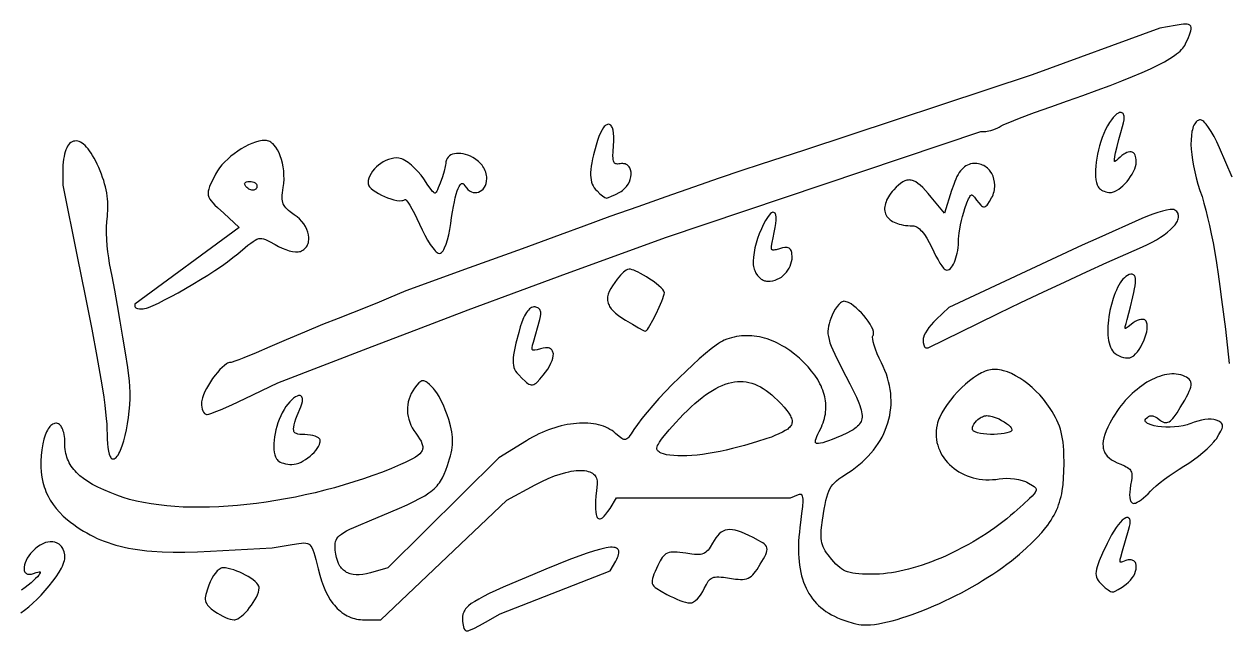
# Model space of a CAD drawing. Extents: x -592 to 638, y 287 to 852.
# Drawn here: x 135.6 to 250.2, y 405.8 to 463.7 of the extents above; entities that cross this region are included whole.
import ezdxf

# ---------------------------------------------------------------- set-up
doc = ezdxf.new("R2010")
doc.units = 0
doc.layers.add('COUCHE_1', color=18, linetype='CONTINUOUS')

msp = doc.modelspace()

# ---------------------------------------------------------------- linework, layer by layer
at = {"layer": 'COUCHE_1'}
for points in [[(152.78, 426.56), (152.89, 426.49), (152.96, 426.47), (153.03, 426.46), (153.2, 426.49), (153.47, 426.59), (153.84, 426.73), (154.29, 426.91), (155.39, 427.39), (156.64, 427.98), (159.78, 429.48), (168.78, 432.96), (173.03, 434.58), (177.94, 436.44), (182.91, 438.29), (187.32, 439.91), (196.85, 443.37), (226.85, 453.48), (227.33, 453.48), (227.46, 453.49), (227.62, 453.52), (227.79, 453.57), (227.98, 453.63), (228.39, 453.8), (228.59, 453.89), (228.79, 454), (229.05, 454.13), (229.44, 454.3), (230.55, 454.74), (231.96, 455.27), (233.51, 455.83), (235.12, 456.39), (236.59, 456.91), (237.95, 457.41), (239.18, 457.87), (240.31, 458.31), (241.32, 458.72), (242.23, 459.1), (243.04, 459.46), (243.75, 459.81), (244.36, 460.13), (244.89, 460.44), (245.34, 460.73), (245.53, 460.87), (245.71, 461.01), (245.86, 461.15), (246, 461.29), (246.12, 461.42), (246.22, 461.55), (246.31, 461.69), (246.38, 461.82), (246.65, 462.43), (246.75, 462.68), (246.83, 462.9), (246.88, 463.09), (246.91, 463.25), (246.91, 463.4), (246.87, 463.52), (246.83, 463.58), (246.78, 463.63), (246.67, 463.69), (246.53, 463.72), (246.36, 463.72), (246.17, 463.71), (245.95, 463.69), (245.4, 463.6), (243.94, 463.33), (231.75, 458.87), (210.03, 451.7), (205.79, 450.33), (204.03, 449.74), (201.87, 449.01), (199.43, 448.16), (196.8, 447.24), (194.11, 446.29), (191.46, 445.34), (188.96, 444.43), (186.72, 443.61), (183.07, 442.27), (178.02, 440.45), (171.97, 438.27), (170.33, 437.55), (169.45, 437.18), (168.25, 436.69), (166.89, 436.15), (165.53, 435.63), (164.03, 435.04), (162.3, 434.33), (160.56, 433.59), (159.02, 432.92), (157.69, 432.34), (156.54, 431.86), (156.06, 431.68), (155.68, 431.54), (155.4, 431.46), (155.31, 431.43), (155.25, 431.43), (155.17, 431.42), (155.07, 431.39), (154.97, 431.35), (154.87, 431.29), (154.67, 431.15), (154.45, 430.96), (154.23, 430.74), (154, 430.48), (153.78, 430.2), (153.55, 429.9), (153.34, 429.59), (153.14, 429.27), (152.96, 428.95), (152.81, 428.64), (152.67, 428.34), (152.57, 428.05), (152.51, 427.79), (152.49, 427.66), (152.49, 427.55), (152.5, 427.34), (152.52, 427.15), (152.56, 426.97), (152.62, 426.81), (152.69, 426.67)], [(189.62, 449.07), (189.65, 448.85), (189.7, 448.64), (189.77, 448.45), (189.86, 448.27), (189.96, 448.1), (190.09, 447.94), (190.23, 447.79), (190.5, 447.53), (190.75, 447.33), (190.96, 447.18), (191.05, 447.14), (191.13, 447.12), (191.22, 447.13), (191.32, 447.17), (191.61, 447.29), (191.98, 447.47), (192.4, 447.68), (192.52, 447.75), (192.64, 447.83), (192.75, 447.92), (192.86, 448.02), (193.04, 448.22), (193.19, 448.44), (193.31, 448.67), (193.4, 448.9), (193.45, 449.14), (193.48, 449.37), (193.47, 449.59), (193.43, 449.8), (193.4, 449.9), (193.35, 449.99), (193.3, 450.08), (193.24, 450.15), (193.17, 450.22), (193.09, 450.28), (193, 450.33), (192.9, 450.37), (192.79, 450.39), (192.68, 450.4), (192.56, 450.4), (192.44, 450.39), (192.3, 450.37), (192.19, 450.36), (192.09, 450.37), (192.02, 450.38), (191.95, 450.41), (191.9, 450.45), (191.86, 450.5), (191.82, 450.58), (191.79, 450.67), (191.77, 450.8), (191.75, 450.95), (191.74, 451.12), (191.75, 451.56), (191.79, 452.11), (191.82, 452.57), (191.83, 452.97), (191.8, 453.31), (191.76, 453.59), (191.69, 453.82), (191.65, 453.91), (191.6, 453.99), (191.54, 454.06), (191.47, 454.11), (191.4, 454.14), (191.31, 454.16), (191.23, 454.14), (191.15, 454.11), (191.07, 454.07), (191, 454.01), (190.92, 453.93), (190.85, 453.84), (190.7, 453.62), (190.56, 453.34), (190.41, 453), (190.27, 452.6), (190.13, 452.15), (189.89, 451.25), (189.8, 450.86), (189.73, 450.49), (189.67, 450.16), (189.63, 449.85), (189.61, 449.57), (189.6, 449.31)], [(241.53, 449.89), (241.61, 450.12), (241.66, 450.35), (241.68, 450.57), (241.67, 450.77), (241.65, 450.94), (241.62, 451.09), (241.56, 451.22), (241.5, 451.34), (241.41, 451.43), (241.3, 451.49), (241.18, 451.52), (241.06, 451.52), (240.92, 451.5), (240.78, 451.45), (240.63, 451.38), (240.48, 451.29), (240.31, 451.17), (240.14, 451.03), (239.96, 450.87), (239.78, 450.7), (239.64, 450.6), (239.6, 450.59), (239.6, 450.59), (239.6, 450.59), (239.59, 450.63), (239.6, 450.81), (239.64, 451.08), (239.71, 451.44), (239.86, 452.04), (240.03, 452.72), (240.21, 453.38), (240.37, 453.95), (240.47, 454.29), (240.52, 454.59), (240.53, 454.83), (240.52, 454.93), (240.5, 455.02), (240.47, 455.1), (240.43, 455.17), (240.38, 455.23), (240.31, 455.26), (240.23, 455.28), (240.15, 455.28), (240.07, 455.27), (239.99, 455.23), (239.83, 455.14), (239.66, 455), (239.48, 454.81), (239.3, 454.59), (239.12, 454.32), (238.93, 454.01), (238.75, 453.67), (238.58, 453.29), (238.43, 452.9), (238.29, 452.51), (238.17, 452.11), (238.07, 451.71), (237.98, 451.31), (237.91, 450.92), (237.85, 450.53), (237.81, 450.16), (237.79, 449.81), (237.78, 449.47), (237.79, 449.16), (237.82, 448.87), (237.87, 448.61), (237.94, 448.38), (238.03, 448.19), (238.09, 448.1), (238.16, 448.03), (238.25, 447.95), (238.36, 447.88), (238.49, 447.81), (238.62, 447.76), (238.77, 447.71), (238.91, 447.68), (239.06, 447.66), (239.2, 447.65), (239.3, 447.66), (239.4, 447.67), (239.6, 447.73), (239.8, 447.83), (240, 447.96), (240.21, 448.11), (240.41, 448.29), (240.61, 448.49), (240.8, 448.7), (240.98, 448.93), (241.14, 449.16), (241.29, 449.4), (241.42, 449.64)], [(140.63, 441.55), (141.39, 437.77), (142.01, 434.61), (142.5, 431.99), (142.88, 429.84), (143.03, 428.92), (143.15, 428.1), (143.25, 427.35), (143.33, 426.69), (143.39, 426.08), (143.44, 425.53), (143.46, 425.03), (143.47, 424.57), (143.48, 424.12), (143.51, 423.69), (143.56, 423.3), (143.62, 422.96), (143.69, 422.68), (143.77, 422.46), (143.82, 422.37), (143.88, 422.3), (143.95, 422.24), (144.04, 422.22), (144.15, 422.24), (144.26, 422.29), (144.35, 422.37), (144.44, 422.47), (144.53, 422.59), (144.61, 422.73), (144.69, 422.89), (144.77, 423.06), (144.92, 423.47), (145.07, 423.93), (145.2, 424.44), (145.32, 424.99), (145.43, 425.57), (145.52, 426.17), (145.59, 426.78), (145.65, 427.39), (145.68, 427.99), (145.68, 428.57), (145.66, 429.12), (145.62, 429.63), (145.44, 430.93), (145.23, 432.35), (144.99, 433.84), (144.74, 435.36), (144.48, 436.87), (144.22, 438.32), (143.97, 439.67), (143.72, 440.88), (143.63, 441.4), (143.55, 441.97), (143.49, 442.56), (143.45, 443.17), (143.43, 443.78), (143.43, 444.35), (143.45, 444.88), (143.5, 445.36), (143.53, 445.63), (143.55, 445.91), (143.56, 446.19), (143.56, 446.47), (143.55, 446.75), (143.52, 447.03), (143.49, 447.31), (143.44, 447.6), (143.39, 447.89), (143.32, 448.18), (143.24, 448.48), (143.15, 448.78), (143.05, 449.09), (142.94, 449.4), (142.68, 450.04), (142.54, 450.36), (142.39, 450.65), (142.25, 450.92), (142.1, 451.18), (141.96, 451.41), (141.81, 451.62), (141.67, 451.81), (141.52, 451.98), (141.38, 452.12), (141.24, 452.25), (141.09, 452.36), (140.95, 452.44), (140.81, 452.51), (140.67, 452.55), (140.53, 452.57), (140.39, 452.56), (140.26, 452.53), (140.13, 452.48), (140.01, 452.41), (139.9, 452.31), (139.8, 452.19), (139.71, 452.06), (139.62, 451.9), (139.55, 451.72), (139.48, 451.53), (139.42, 451.31), (139.37, 451.08), (139.32, 450.82), (139.29, 450.55), (139.26, 450.25), (139.25, 449.94), (139.24, 449.6), (139.24, 448.35)], [(157.3, 452.33), (156.96, 452.18), (156.62, 452.01), (156.28, 451.81), (155.94, 451.59), (155.61, 451.35), (155.29, 451.1), (154.99, 450.84), (154.7, 450.56), (154.44, 450.28), (154.21, 449.99), (154, 449.7), (153.83, 449.4), (153.49, 448.73), (153.35, 448.45), (153.25, 448.21), (153.17, 447.98), (153.12, 447.77), (153.11, 447.58), (153.13, 447.39), (153.18, 447.2), (153.28, 447.02), (153.41, 446.84), (153.57, 446.65), (153.77, 446.44), (154.01, 446.21), (154.61, 445.66), (156.09, 444.31), (146.13, 436.99), (146.13, 436.77), (146.15, 436.7), (146.22, 436.64), (146.29, 436.6), (146.37, 436.58), (146.56, 436.54), (146.79, 436.53), (146.91, 436.54), (147.06, 436.57), (147.23, 436.62), (147.42, 436.68), (147.86, 436.86), (148.38, 437.1), (148.97, 437.39), (149.6, 437.72), (150.27, 438.08), (150.97, 438.48), (151.67, 438.89), (152.38, 439.33), (153.08, 439.76), (153.75, 440.2), (154.39, 440.63), (154.97, 441.04), (155.49, 441.44), (155.94, 441.8), (156.64, 442.39), (156.92, 442.63), (157.18, 442.82), (157.4, 442.98), (157.6, 443.1), (157.78, 443.19), (157.94, 443.24), (158.09, 443.26), (158.24, 443.26), (158.4, 443.23), (158.58, 443.17), (158.77, 443.08), (158.98, 442.97), (159.5, 442.67), (159.84, 442.49), (160.18, 442.33), (160.52, 442.2), (160.86, 442.09), (161.17, 442.02), (161.45, 441.98), (161.59, 441.98), (161.71, 441.98), (161.82, 442), (161.92, 442.03), (162.04, 442.08), (162.15, 442.14), (162.25, 442.21), (162.34, 442.29), (162.42, 442.37), (162.49, 442.46), (162.56, 442.56), (162.61, 442.66), (162.65, 442.77), (162.69, 442.88), (162.71, 443), (162.73, 443.12), (162.73, 443.36), (162.7, 443.61), (162.64, 443.87), (162.54, 444.13), (162.41, 444.39), (162.25, 444.64), (162.07, 444.88), (161.85, 445.12), (161.6, 445.33), (161.33, 445.53), (160.94, 445.8), (160.78, 445.93), (160.65, 446.05), (160.53, 446.17), (160.43, 446.3), (160.36, 446.42), (160.29, 446.55), (160.25, 446.69), (160.21, 446.84), (160.19, 447.01), (160.19, 447.19), (160.19, 447.39), (160.21, 447.62), (160.28, 448.13), (160.33, 448.52), (160.36, 448.92), (160.35, 449.31), (160.33, 449.7), (160.28, 450.08), (160.2, 450.45), (160.11, 450.8), (160, 451.13), (159.88, 451.44), (159.73, 451.72), (159.57, 451.97), (159.4, 452.19), (159.31, 452.28), (159.21, 452.37), (159.11, 452.44), (159.01, 452.5), (158.9, 452.55), (158.79, 452.59), (158.68, 452.61), (158.57, 452.62), (158.42, 452.61), (158.27, 452.6), (157.96, 452.54), (157.64, 452.45)], [(169.94, 447.25), (170.24, 447.13), (170.54, 447.03), (170.83, 446.95), (171.11, 446.89), (171.36, 446.86), (171.59, 446.87), (171.69, 446.88), (171.78, 446.91), (171.87, 446.95), (171.92, 446.99), (171.95, 446.97), (172.01, 446.92), (172.17, 446.73), (172.35, 446.45), (172.57, 446.08), (172.8, 445.65), (173.04, 445.17), (173.28, 444.63), (173.54, 444.08), (173.8, 443.56), (174.06, 443.1), (174.31, 442.69), (174.56, 442.35), (174.67, 442.21), (174.78, 442.09), (174.88, 441.99), (174.98, 441.91), (175.08, 441.86), (175.18, 441.83), (175.28, 441.85), (175.38, 441.91), (175.46, 441.99), (175.53, 442.09), (175.61, 442.21), (175.68, 442.36), (175.82, 442.7), (175.95, 443.12), (176.07, 443.59), (176.18, 444.12), (176.27, 444.69), (176.35, 445.27), (176.44, 445.81), (176.52, 446.3), (176.61, 446.74), (176.7, 447.14), (176.8, 447.49), (176.89, 447.79), (176.98, 448.04), (177.08, 448.23), (177.17, 448.38), (177.26, 448.48), (177.29, 448.5), (177.33, 448.52), (177.35, 448.52), (177.38, 448.52), (177.41, 448.51), (177.45, 448.5), (177.48, 448.47), (177.53, 448.42), (177.62, 448.29), (177.76, 448.1), (177.91, 447.94), (178.07, 447.82), (178.24, 447.72), (178.42, 447.66), (178.59, 447.64), (178.77, 447.65), (178.93, 447.69), (179.09, 447.76), (179.24, 447.86), (179.37, 447.98), (179.48, 448.14), (179.58, 448.32), (179.64, 448.52), (179.69, 448.74), (179.7, 448.98), (179.7, 449.13), (179.68, 449.28), (179.65, 449.43), (179.61, 449.58), (179.56, 449.72), (179.5, 449.86), (179.42, 449.99), (179.34, 450.13), (179.25, 450.25), (179.15, 450.38), (179.04, 450.49), (178.93, 450.61), (178.8, 450.71), (178.67, 450.81), (178.52, 450.9), (178.38, 450.99), (178.14, 451.11), (177.9, 451.2), (177.67, 451.28), (177.44, 451.33), (177.22, 451.37), (177.01, 451.38), (176.81, 451.37), (176.62, 451.35), (176.45, 451.3), (176.29, 451.23), (176.15, 451.14), (176.03, 451.03), (175.93, 450.9), (175.85, 450.75), (175.81, 450.58), (175.79, 450.41), (175.78, 450.29), (175.75, 450.13), (175.64, 449.68), (175.47, 449.14), (175.26, 448.55), (175.08, 448.09), (175, 447.91), (174.94, 447.77), (174.87, 447.67), (174.82, 447.62), (174.78, 447.59), (174.77, 447.59), (174.76, 447.59), (174.7, 447.62), (174.62, 447.68), (174.51, 447.78), (174.4, 447.93), (174.09, 448.35), (173.7, 448.94), (173.43, 449.3), (173.14, 449.65), (172.82, 449.97), (172.51, 450.26), (172.19, 450.51), (172.03, 450.62), (171.88, 450.71), (171.73, 450.79), (171.59, 450.85), (171.45, 450.89), (171.32, 450.92), (171.08, 450.94), (170.83, 450.92), (170.58, 450.87), (170.32, 450.8), (170.08, 450.69), (169.83, 450.57), (169.6, 450.42), (169.38, 450.26), (169.17, 450.08), (168.98, 449.89), (168.81, 449.68), (168.67, 449.47), (168.55, 449.25), (168.45, 449.02), (168.4, 448.79), (168.38, 448.67), (168.38, 448.55), (168.39, 448.47), (168.42, 448.37), (168.46, 448.29), (168.52, 448.2), (168.68, 448.03), (168.87, 447.86), (169.11, 447.7), (169.37, 447.54), (169.65, 447.39)], [(217.89, 445.37), (217.97, 445.26), (218.07, 445.15), (218.18, 445.05), (218.3, 444.96), (218.43, 444.88), (218.57, 444.8), (218.73, 444.74), (218.89, 444.68), (219.07, 444.62), (219.26, 444.58), (219.46, 444.54), (219.66, 444.51), (219.88, 444.49), (220.11, 444.48), (220.35, 444.47), (220.45, 444.46), (220.55, 444.44), (220.65, 444.4), (220.76, 444.34), (220.87, 444.26), (220.99, 444.17), (221.1, 444.06), (221.22, 443.94), (221.34, 443.8), (221.46, 443.64), (221.7, 443.28), (221.93, 442.87), (222.16, 442.41), (222.36, 441.98), (222.56, 441.58), (222.76, 441.22), (222.95, 440.9), (223.13, 440.64), (223.29, 440.43), (223.36, 440.36), (223.44, 440.3), (223.51, 440.25), (223.59, 440.23), (223.72, 440.25), (223.84, 440.31), (223.95, 440.4), (224.06, 440.51), (224.15, 440.65), (224.24, 440.81), (224.33, 440.99), (224.4, 441.19), (224.47, 441.4), (224.54, 441.63), (224.59, 441.87), (224.64, 442.12), (224.68, 442.39), (224.71, 442.66), (224.72, 442.93), (224.73, 443.21), (224.74, 443.48), (224.78, 443.8), (224.83, 444.16), (224.91, 444.55), (225, 444.96), (225.1, 445.36), (225.21, 445.76), (225.33, 446.13), (225.52, 446.65), (225.68, 447.04), (225.75, 447.18), (225.81, 447.28), (225.87, 447.36), (225.91, 447.4), (225.95, 447.41), (225.98, 447.41), (226.02, 447.4), (226.08, 447.36), (226.15, 447.29), (226.24, 447.2), (226.44, 446.93), (226.66, 446.65), (226.84, 446.44), (226.92, 446.37), (227.01, 446.31), (227.1, 446.28), (227.2, 446.27), (227.29, 446.3), (227.37, 446.36), (227.45, 446.44), (227.52, 446.53), (227.68, 446.79), (227.87, 447.13), (227.95, 447.28), (228.01, 447.43), (228.06, 447.58), (228.11, 447.74), (228.14, 447.89), (228.16, 448.04), (228.18, 448.19), (228.18, 448.35), (228.16, 448.64), (228.1, 448.92), (228.02, 449.19), (227.9, 449.45), (227.75, 449.68), (227.66, 449.78), (227.57, 449.88), (227.47, 449.98), (227.37, 450.06), (227.26, 450.14), (227.14, 450.21), (227.02, 450.27), (226.89, 450.32), (226.76, 450.36), (226.62, 450.39), (226.48, 450.41), (226.34, 450.42), (226.19, 450.41), (226.04, 450.4), (225.87, 450.37), (225.72, 450.32), (225.56, 450.26), (225.42, 450.18), (225.28, 450.09), (225.15, 449.98), (225.03, 449.85), (224.91, 449.7), (224.79, 449.54), (224.68, 449.36), (224.57, 449.16), (224.47, 448.93), (224.37, 448.69), (224.26, 448.42), (224.06, 447.83), (223.38, 445.67), (222.11, 447.2), (221.83, 447.55), (221.56, 447.85), (221.31, 448.11), (221.07, 448.33), (220.85, 448.51), (220.63, 448.65), (220.42, 448.75), (220.32, 448.79), (220.21, 448.82), (220.11, 448.83), (220.01, 448.84), (219.9, 448.83), (219.8, 448.82), (219.7, 448.79), (219.6, 448.76), (219.4, 448.66), (219.19, 448.52), (218.99, 448.35), (218.77, 448.15), (218.55, 447.91), (218.4, 447.74), (218.26, 447.57), (218.14, 447.4), (218.04, 447.24), (217.94, 447.07), (217.86, 446.91), (217.8, 446.75), (217.74, 446.6), (217.71, 446.45), (217.68, 446.3), (217.67, 446.15), (217.67, 446.01), (217.69, 445.87), (217.72, 445.74), (217.76, 445.61), (217.82, 445.48)], [(156.64, 448.58), (156.7, 448.63), (156.79, 448.67), (156.91, 448.7), (157.06, 448.71), (157.21, 448.7), (157.35, 448.67), (157.48, 448.63), (157.59, 448.57), (157.67, 448.5), (157.73, 448.43), (157.77, 448.36), (157.78, 448.28), (157.77, 448.18), (157.75, 448.09), (157.71, 448.02), (157.67, 447.97), (157.61, 447.92), (157.54, 447.89), (157.47, 447.87), (157.38, 447.87), (157.29, 447.87), (157.19, 447.89), (157.09, 447.93), (157, 447.98), (156.9, 448.05), (156.81, 448.13), (156.72, 448.22), (156.65, 448.33), (156.61, 448.41), (156.6, 448.48), (156.61, 448.53)], [(205.27, 440.19), (205.38, 439.95), (205.53, 439.73), (205.69, 439.55), (205.78, 439.46), (205.88, 439.39), (205.98, 439.33), (206.08, 439.27), (206.19, 439.23), (206.3, 439.2), (206.41, 439.18), (206.52, 439.17), (206.76, 439.19), (206.99, 439.22), (207.21, 439.28), (207.42, 439.36), (207.63, 439.46), (207.82, 439.58), (208, 439.71), (208.16, 439.87), (208.31, 440.03), (208.44, 440.22), (208.56, 440.41), (208.66, 440.62), (208.73, 440.83), (208.79, 441.06), (208.83, 441.29), (208.84, 441.53), (208.82, 441.8), (208.81, 441.92), (208.78, 442.02), (208.74, 442.12), (208.69, 442.2), (208.63, 442.27), (208.56, 442.32), (208.47, 442.36), (208.38, 442.39), (208.28, 442.4), (208.16, 442.4), (207.92, 442.36), (207.63, 442.28), (207.31, 442.19), (207.19, 442.16), (207.09, 442.15), (207.01, 442.15), (206.96, 442.16), (206.92, 442.17), (206.9, 442.2), (206.88, 442.24), (206.87, 442.32), (206.87, 442.41), (206.88, 442.54), (206.93, 442.87), (207.03, 443.32), (207.14, 443.84), (207.23, 444.3), (207.28, 444.69), (207.31, 445.02), (207.31, 445.29), (207.28, 445.5), (207.26, 445.58), (207.22, 445.66), (207.16, 445.72), (207.09, 445.75), (207.01, 445.76), (206.93, 445.74), (206.86, 445.7), (206.78, 445.64), (206.64, 445.48), (206.48, 445.26), (206.31, 444.97), (206.12, 444.61), (205.92, 444.19), (205.7, 443.69), (205.54, 443.26), (205.41, 442.82), (205.29, 442.37), (205.21, 441.92), (205.15, 441.49), (205.13, 441.1), (205.13, 440.92), (205.13, 440.75), (205.15, 440.59), (205.18, 440.45), (205.22, 440.32)], [(222.59, 435.53), (222.34, 435.28), (222.11, 435.02), (221.9, 434.76), (221.72, 434.5), (221.57, 434.25), (221.45, 434.02), (221.38, 433.81), (221.36, 433.71), (221.35, 433.62), (221.36, 433.34), (221.4, 433.1), (221.43, 433), (221.47, 432.92), (221.53, 432.85), (221.61, 432.82), (221.82, 432.82), (226.57, 435.15), (228.57, 436.13), (230.66, 437.14), (232.77, 438.14), (234.88, 439.13), (236.93, 440.07), (238.87, 440.96), (240.67, 441.76), (242.27, 442.46), (242.75, 442.68), (243.19, 442.9), (243.61, 443.14), (244, 443.37), (244.35, 443.62), (244.67, 443.86), (244.94, 444.1), (245.18, 444.34), (245.38, 444.57), (245.54, 444.8), (245.6, 444.92), (245.65, 445.03), (245.68, 445.14), (245.71, 445.25), (245.72, 445.35), (245.71, 445.46), (245.69, 445.56), (245.66, 445.65), (245.6, 445.74), (245.54, 445.83), (245.46, 445.9), (245.35, 445.97), (245.27, 446.01), (245.16, 446.02), (245.04, 446.03), (244.9, 446.02), (244.57, 445.97), (244.17, 445.87), (243.73, 445.74), (243.25, 445.58), (242.74, 445.38), (242.22, 445.16), (238.1, 443.31), (236.51, 442.61), (223.8, 436.67)], [(193.6, 435.07), (194.18, 434.73), (194.59, 434.5), (194.72, 434.44), (194.82, 434.4), (194.89, 434.43), (194.94, 434.47), (195.04, 434.58), (195.14, 434.74), (195.27, 434.95), (195.55, 435.47), (195.86, 436.08), (196.15, 436.71), (196.41, 437.29), (196.51, 437.54), (196.58, 437.76), (196.63, 437.94), (196.65, 438.08), (196.64, 438.15), (196.61, 438.23), (196.5, 438.39), (196.34, 438.56), (196.13, 438.75), (195.87, 438.96), (195.59, 439.17), (195.27, 439.38), (194.93, 439.59), (194.37, 439.92), (194.14, 440.04), (193.94, 440.15), (193.75, 440.23), (193.59, 440.28), (193.43, 440.32), (193.28, 440.32), (193.14, 440.29), (193, 440.24), (192.87, 440.15), (192.75, 440.05), (192.62, 439.91), (192.47, 439.75), (192.15, 439.36), (191.91, 439.05), (191.7, 438.75), (191.53, 438.47), (191.39, 438.2), (191.3, 437.95), (191.26, 437.82), (191.24, 437.7), (191.23, 437.57), (191.22, 437.45), (191.23, 437.34), (191.25, 437.22), (191.28, 437.1), (191.32, 436.99), (191.37, 436.88), (191.43, 436.77), (191.58, 436.55), (191.77, 436.34), (192, 436.13), (192.27, 435.91), (192.58, 435.7), (192.93, 435.47)], [(238.98, 434.04), (239, 433.78), (239.04, 433.53), (239.08, 433.3), (239.14, 433.08), (239.21, 432.89), (239.3, 432.7), (239.4, 432.54), (239.51, 432.41), (239.67, 432.27), (239.85, 432.15), (240.04, 432.05), (240.24, 431.97), (240.45, 431.91), (240.66, 431.87), (240.86, 431.86), (241.05, 431.88), (241.14, 431.91), (241.24, 431.95), (241.33, 432.01), (241.43, 432.07), (241.61, 432.24), (241.78, 432.44), (241.95, 432.67), (242.11, 432.93), (242.25, 433.2), (242.39, 433.49), (242.5, 433.78), (242.6, 434.06), (242.67, 434.35), (242.72, 434.61), (242.73, 434.86), (242.73, 434.97), (242.72, 435.08), (242.7, 435.18), (242.66, 435.28), (242.62, 435.36), (242.56, 435.44), (242.5, 435.48), (242.43, 435.52), (242.36, 435.54), (242.28, 435.54), (242.12, 435.53), (241.95, 435.49), (241.76, 435.42), (241.56, 435.33), (241.37, 435.2), (241.18, 435.06), (240.91, 434.84), (240.71, 434.71), (240.64, 434.67), (240.62, 434.66), (240.61, 434.68), (240.62, 434.75), (240.63, 434.86), (240.7, 435.15), (240.8, 435.54), (241.12, 436.72), (241.36, 437.69), (241.45, 438.09), (241.52, 438.44), (241.57, 438.75), (241.6, 439.02), (241.61, 439.24), (241.6, 439.43), (241.56, 439.59), (241.5, 439.71), (241.46, 439.76), (241.4, 439.8), (241.34, 439.83), (241.28, 439.84), (241.15, 439.84), (241, 439.81), (240.84, 439.74), (240.69, 439.64), (240.54, 439.51), (240.4, 439.37), (240.27, 439.2), (240.14, 439.01), (240.01, 438.8), (239.89, 438.58), (239.78, 438.34), (239.67, 438.08), (239.57, 437.82), (239.48, 437.54), (239.31, 436.97), (239.17, 436.37), (239.07, 435.77), (239.03, 435.47), (239, 435.17), (238.98, 434.88), (238.97, 434.59), (238.97, 434.31)], [(145.52, 413.71), (145.94, 413.64), (146.37, 413.57), (146.82, 413.51), (147.28, 413.46), (147.75, 413.42), (148.74, 413.36), (149.79, 413.33), (150.9, 413.33), (152.09, 413.36), (153.34, 413.41), (159.22, 413.73), (161.15, 414.06), (161.78, 414.16), (162.03, 414.19), (162.25, 414.2), (162.43, 414.19), (162.59, 414.16), (162.65, 414.13), (162.71, 414.1), (162.77, 414.07), (162.82, 414.02), (162.93, 413.9), (163.02, 413.75), (163.11, 413.54), (163.2, 413.29), (163.29, 412.98), (163.39, 412.62), (163.61, 411.72), (163.76, 411.14), (163.93, 410.59), (164.12, 410.09), (164.32, 409.61), (164.54, 409.18), (164.77, 408.78), (165.03, 408.42), (165.16, 408.25), (165.3, 408.09), (165.44, 407.95), (165.59, 407.81), (165.74, 407.68), (165.89, 407.56), (166.05, 407.45), (166.21, 407.34), (166.38, 407.25), (166.55, 407.17), (166.73, 407.1), (166.91, 407.03), (167.09, 406.98), (167.28, 406.94), (167.47, 406.9), (167.66, 406.88), (167.86, 406.87), (168.07, 406.86), (169.61, 406.86), (181.61, 418.27), (184.33, 419.75), (184.96, 420.08), (185.57, 420.36), (186.16, 420.59), (186.72, 420.78), (187.26, 420.93), (187.52, 420.99), (187.76, 421.04), (188, 421.07), (188.23, 421.1), (188.45, 421.11), (188.66, 421.12), (188.86, 421.11), (189.04, 421.1), (189.22, 421.07), (189.38, 421.03), (189.53, 420.98), (189.66, 420.93), (189.78, 420.86), (189.89, 420.78), (189.98, 420.7), (190.06, 420.6), (190.12, 420.5), (190.17, 420.39), (190.21, 420.26), (190.23, 420.12), (190.24, 419.98), (190.23, 419.81), (190.17, 419.22), (190.12, 418.68), (190.09, 418.21), (190.08, 417.79), (190.09, 417.44), (190.11, 417.14), (190.15, 416.9), (190.18, 416.8), (190.21, 416.71), (190.25, 416.64), (190.31, 416.58), (190.37, 416.53), (190.45, 416.5), (190.53, 416.5), (190.61, 416.52), (190.68, 416.55), (190.76, 416.6), (190.92, 416.74), (191.08, 416.94), (191.27, 417.19), (191.47, 417.5), (192.09, 418.51), (208.67, 418.51), (209.44, 418.81), (209.54, 418.84), (209.62, 418.86), (209.68, 418.86), (209.72, 418.84), (209.75, 418.81), (209.78, 418.76), (209.81, 418.67), (209.83, 418.55), (209.85, 418.39), (209.85, 418.19), (209.82, 417.68), (209.75, 417), (209.63, 416.14), (209.58, 415.68), (209.53, 415.23), (209.49, 414.79), (209.46, 414.37), (209.45, 413.95), (209.45, 413.55), (209.45, 413.16), (209.47, 412.79), (209.5, 412.42), (209.55, 412.07), (209.6, 411.72), (209.67, 411.39), (209.74, 411.07), (209.83, 410.76), (209.93, 410.46), (210.04, 410.17), (210.17, 409.89), (210.3, 409.62), (210.45, 409.36), (210.61, 409.11), (210.78, 408.88), (210.97, 408.65), (211.16, 408.43), (211.37, 408.23), (211.59, 408.03), (211.83, 407.84), (212.07, 407.67), (212.33, 407.5), (212.6, 407.34), (212.88, 407.2), (213.17, 407.06), (213.48, 406.93), (213.76, 406.82), (214.06, 406.72), (214.65, 406.55), (214.93, 406.48), (215.19, 406.42), (215.43, 406.39), (215.62, 406.37), (215.96, 406.37), (216.31, 406.39), (216.69, 406.43), (217.09, 406.49), (217.5, 406.56), (217.94, 406.66), (218.39, 406.77), (218.85, 406.9), (219.32, 407.04), (219.81, 407.2), (220.3, 407.37), (220.81, 407.55), (221.32, 407.75), (221.84, 407.96), (222.36, 408.19), (222.89, 408.42), (223.41, 408.66), (223.94, 408.92), (224.46, 409.18), (224.99, 409.45), (225.51, 409.73), (226.02, 410.02), (226.53, 410.31), (227.02, 410.61), (227.51, 410.92), (227.99, 411.23), (228.46, 411.54), (228.91, 411.86), (229.34, 412.18), (229.76, 412.5), (230.16, 412.82), (230.54, 413.14), (231.16, 413.69), (231.71, 414.21), (232.21, 414.71), (232.66, 415.2), (233.05, 415.67), (233.23, 415.91), (233.4, 416.14), (233.55, 416.38), (233.7, 416.62), (233.83, 416.85), (233.96, 417.1), (234.07, 417.34), (234.18, 417.59), (234.27, 417.84), (234.36, 418.09), (234.43, 418.35), (234.5, 418.62), (234.56, 418.9), (234.62, 419.18), (234.7, 419.77), (234.75, 420.39), (234.78, 421.06), (234.79, 421.78), (234.78, 422.67), (234.76, 423.07), (234.73, 423.45), (234.7, 423.81), (234.65, 424.14), (234.59, 424.46), (234.52, 424.77), (234.44, 425.06), (234.34, 425.35), (234.24, 425.63), (234.11, 425.91), (233.97, 426.18), (233.82, 426.46), (233.65, 426.75), (233.46, 427.04), (233.15, 427.48), (232.82, 427.91), (232.47, 428.32), (232.1, 428.69), (231.73, 429.05), (231.34, 429.37), (230.95, 429.67), (230.56, 429.93), (230.16, 430.16), (229.77, 430.36), (229.38, 430.52), (229.01, 430.64), (228.82, 430.69), (228.63, 430.72), (228.45, 430.75), (228.28, 430.76), (228.1, 430.76), (227.93, 430.75), (227.77, 430.73), (227.61, 430.7), (227.44, 430.65), (227.26, 430.59), (227.08, 430.51), (226.9, 430.42), (226.52, 430.21), (226.14, 429.95), (225.76, 429.66), (225.37, 429.34), (224.99, 428.99), (224.63, 428.61), (224.28, 428.23), (223.95, 427.83), (223.64, 427.42), (223.37, 427.02), (223.13, 426.61), (222.93, 426.22), (222.84, 426.03), (222.77, 425.84), (222.71, 425.65), (222.67, 425.47), (222.61, 425.18), (222.58, 424.9), (222.57, 424.61), (222.58, 424.34), (222.61, 424.06), (222.66, 423.79), (222.73, 423.53), (222.82, 423.27), (222.92, 423.02), (223.04, 422.78), (223.17, 422.54), (223.32, 422.31), (223.49, 422.09), (223.67, 421.88), (223.86, 421.69), (224.07, 421.5), (224.29, 421.32), (224.52, 421.15), (224.76, 421), (225.01, 420.86), (225.27, 420.73), (225.54, 420.61), (225.82, 420.51), (226.11, 420.42), (226.4, 420.35), (226.7, 420.3), (227.01, 420.26), (227.32, 420.23), (227.64, 420.23), (227.96, 420.24), (228.29, 420.27), (228.61, 420.31), (228.95, 420.36), (229.31, 420.37), (229.69, 420.35), (230.07, 420.31), (230.45, 420.24), (230.8, 420.16), (231.11, 420.05), (231.25, 419.99), (231.38, 419.92), (231.78, 419.69), (231.93, 419.59), (232.04, 419.5), (232.11, 419.42), (232.12, 419.38), (232.14, 419.35), (232.14, 419.31), (232.14, 419.27), (232.13, 419.22), (232.11, 419.16), (232.03, 419.03), (231.9, 418.86), (231.73, 418.67), (231.5, 418.44), (230.88, 417.86), (230.04, 417.11), (229.69, 416.81), (229.33, 416.51), (228.96, 416.21), (228.57, 415.92), (228.18, 415.63), (227.78, 415.36), (227.37, 415.08), (226.95, 414.82), (226.53, 414.56), (226.11, 414.3), (225.67, 414.06), (225.24, 413.82), (224.35, 413.37), (223.91, 413.16), (223.47, 412.95), (223.02, 412.76), (222.57, 412.58), (222.13, 412.4), (221.69, 412.24), (221.25, 412.09), (220.82, 411.95), (220.38, 411.82), (219.96, 411.7), (219.54, 411.59), (219.13, 411.5), (218.72, 411.42), (218.32, 411.35), (217.93, 411.3), (217.55, 411.26), (217.18, 411.23), (216.83, 411.22), (215.93, 411.22), (215.54, 411.23), (215.2, 411.25), (214.89, 411.28), (214.62, 411.32), (214.37, 411.37), (214.14, 411.44), (213.93, 411.51), (213.74, 411.61), (213.56, 411.72), (213.38, 411.86), (213.2, 412.01), (213.02, 412.19), (212.63, 412.62), (212.27, 413.05), (212.12, 413.25), (212, 413.45), (211.89, 413.63), (211.8, 413.82), (211.73, 414.01), (211.68, 414.2), (211.64, 414.4), (211.61, 414.62), (211.6, 414.85), (211.61, 415.1), (211.62, 415.38), (211.65, 415.68), (211.74, 416.37), (211.91, 417.42), (211.99, 417.86), (212.07, 418.25), (212.15, 418.58), (212.24, 418.88), (212.34, 419.14), (212.45, 419.37), (212.57, 419.58), (212.72, 419.77), (212.89, 419.95), (213.08, 420.13), (213.31, 420.31), (213.57, 420.5), (214.21, 420.92), (214.56, 421.15), (214.9, 421.4), (215.22, 421.66), (215.53, 421.92), (215.82, 422.19), (216.1, 422.48), (216.36, 422.76), (216.61, 423.06), (216.84, 423.37), (217.05, 423.68), (217.24, 423.99), (217.42, 424.31), (217.59, 424.64), (217.73, 424.97), (217.86, 425.31), (217.98, 425.65), (218.07, 426), (218.15, 426.35), (218.21, 426.7), (218.25, 427.06), (218.28, 427.41), (218.28, 427.77), (218.27, 428.13), (218.25, 428.5), (218.2, 428.86), (218.13, 429.22), (218.05, 429.58), (217.95, 429.95), (217.83, 430.31), (217.69, 430.67), (217.53, 431.03), (217.36, 431.38), (217.14, 431.83), (216.95, 432.26), (216.79, 432.68), (216.66, 433.06), (216.57, 433.4), (216.53, 433.68), (216.52, 433.8), (216.52, 433.89), (216.53, 433.96), (216.56, 434.01), (216.59, 434.08), (216.61, 434.18), (216.61, 434.27), (216.59, 434.38), (216.53, 434.6), (216.42, 434.84), (216.28, 435.09), (216.1, 435.36), (215.9, 435.63), (215.68, 435.9), (215.45, 436.16), (215.2, 436.4), (214.95, 436.63), (214.7, 436.84), (214.46, 437.01), (214.23, 437.14), (214.11, 437.19), (214, 437.22), (213.9, 437.25), (213.79, 437.26), (213.71, 437.24), (213.62, 437.21), (213.54, 437.17), (213.46, 437.11), (213.29, 436.96), (213.13, 436.76), (212.96, 436.52), (212.8, 436.24), (212.66, 435.94), (212.52, 435.62), (212.43, 435.37), (212.36, 435.12), (212.3, 434.88), (212.27, 434.65), (212.25, 434.4), (212.26, 434.16), (212.3, 433.89), (212.36, 433.62), (212.45, 433.31), (212.57, 432.99), (212.72, 432.62), (212.9, 432.22), (213.36, 431.28), (213.96, 430.12), (214.36, 429.37), (214.7, 428.69), (214.98, 428.1), (215.2, 427.57), (215.29, 427.33), (215.36, 427.11), (215.42, 426.9), (215.47, 426.71), (215.49, 426.53), (215.51, 426.36), (215.51, 426.21), (215.49, 426.06), (215.46, 425.93), (215.42, 425.8), (215.36, 425.68), (215.28, 425.56), (215.19, 425.45), (215.08, 425.33), (214.96, 425.23), (214.81, 425.12), (214.65, 425.01), (214.48, 424.91), (214.07, 424.69), (213.58, 424.47), (213.03, 424.23), (212.65, 424.08), (212.31, 423.95), (212.01, 423.84), (211.76, 423.77), (211.54, 423.72), (211.37, 423.69), (211.23, 423.69), (211.18, 423.7), (211.15, 423.72), (211.12, 423.73), (211.1, 423.75), (211.08, 423.77), (211.07, 423.8), (211.06, 423.83), (211.06, 423.88), (211.08, 424), (211.12, 424.16), (211.19, 424.36), (211.3, 424.58), (211.43, 424.85), (211.63, 425.26), (211.72, 425.47), (211.8, 425.67), (211.87, 425.88), (211.92, 426.09), (211.97, 426.3), (212.01, 426.5), (212.04, 426.71), (212.05, 426.92), (212.06, 427.13), (212.06, 427.33), (212.05, 427.54), (212.03, 427.75), (212, 427.95), (211.96, 428.16), (211.91, 428.37), (211.84, 428.57), (211.77, 428.78), (211.69, 428.98), (211.6, 429.19), (211.5, 429.39), (211.28, 429.8), (211.01, 430.21), (210.7, 430.61), (210.36, 431.01), (209.97, 431.42), (209.53, 431.84), (209.08, 432.22), (208.61, 432.57), (208.14, 432.88), (207.9, 433.02), (207.67, 433.15), (207.43, 433.27), (207.18, 433.39), (206.94, 433.49), (206.7, 433.58), (206.45, 433.67), (206.21, 433.74), (205.97, 433.8), (205.72, 433.86), (205.48, 433.9), (205.23, 433.94), (204.99, 433.96), (204.74, 433.98), (204.5, 433.98), (204.26, 433.97), (204.02, 433.96), (203.78, 433.93), (203.54, 433.89), (203.3, 433.85), (203.07, 433.79), (202.83, 433.72), (202.6, 433.64), (202.37, 433.55), (202.21, 433.47), (202.02, 433.37), (201.82, 433.24), (201.6, 433.09), (201.11, 432.73), (200.57, 432.28), (199.98, 431.78), (199.36, 431.21), (198.72, 430.61), (198.06, 429.97), (197.4, 429.31), (196.76, 428.64), (196.13, 427.97), (195.54, 427.31), (195, 426.68), (194.51, 426.08), (194.09, 425.52), (193.74, 425.03), (193.47, 424.61), (193.35, 424.45), (193.25, 424.31), (193.15, 424.21), (193.07, 424.13), (192.99, 424.09), (192.93, 424.06), (192.86, 424.06), (192.78, 424.07), (192.69, 424.11), (192.59, 424.17), (192.47, 424.25), (192.34, 424.36), (192, 424.65), (191.84, 424.79), (191.66, 424.92), (191.46, 425.04), (191.26, 425.15), (191.05, 425.25), (190.83, 425.33), (190.61, 425.41), (190.37, 425.47), (190.13, 425.53), (189.88, 425.57), (189.62, 425.6), (189.36, 425.63), (189.09, 425.64), (188.82, 425.64), (188.54, 425.63), (188.26, 425.61), (187.97, 425.58), (187.68, 425.54), (187.39, 425.49), (187.09, 425.43), (186.79, 425.37), (186.49, 425.29), (186.19, 425.2), (185.89, 425.1), (185.59, 424.99), (185.28, 424.87), (184.98, 424.74), (184.68, 424.6), (184.38, 424.45), (184.08, 424.3), (183.79, 424.13), (183.49, 423.95), (180.86, 422.31), (170.26, 411.81), (168.61, 411.34), (168.23, 411.24), (167.88, 411.18), (167.54, 411.15), (167.23, 411.15), (166.95, 411.18), (166.81, 411.21), (166.68, 411.24), (166.56, 411.29), (166.44, 411.34), (166.33, 411.39), (166.22, 411.46), (166.12, 411.53), (166.02, 411.61), (165.93, 411.69), (165.85, 411.79), (165.77, 411.89), (165.69, 411.99), (165.62, 412.11), (165.56, 412.23), (165.45, 412.51), (165.36, 412.81), (165.29, 413.14), (165.25, 413.51), (165.24, 413.75), (165.23, 413.96), (165.25, 414.16), (165.28, 414.33), (165.33, 414.48), (165.41, 414.63), (165.51, 414.77), (165.65, 414.91), (165.83, 415.05), (166.06, 415.2), (166.33, 415.35), (166.65, 415.51), (167.03, 415.69), (167.46, 415.88), (168.52, 416.32), (170.54, 417.16), (171.37, 417.52), (172.11, 417.85), (172.75, 418.15), (173.3, 418.44), (173.78, 418.71), (174.19, 418.98), (174.37, 419.11), (174.54, 419.25), (174.69, 419.38), (174.83, 419.52), (174.96, 419.66), (175.08, 419.8), (175.19, 419.95), (175.3, 420.11), (175.48, 420.43), (175.65, 420.78), (175.8, 421.16), (175.96, 421.58), (176.16, 422.22), (176.24, 422.51), (176.31, 422.78), (176.37, 423.05), (176.41, 423.3), (176.44, 423.55), (176.45, 423.8), (176.45, 424.05), (176.44, 424.29), (176.41, 424.55), (176.37, 424.81), (176.31, 425.08), (176.25, 425.37), (176.07, 425.99), (175.93, 426.44), (175.75, 426.9), (175.56, 427.35), (175.36, 427.77), (175.15, 428.17), (174.93, 428.52), (174.73, 428.82), (174.63, 428.94), (174.53, 429.05), (174.25, 429.32), (174.02, 429.52), (173.91, 429.59), (173.81, 429.64), (173.71, 429.67), (173.6, 429.68), (173.5, 429.66), (173.4, 429.62), (173.31, 429.56), (173.22, 429.47), (173.03, 429.26), (172.8, 428.96), (172.64, 428.72), (172.5, 428.46), (172.38, 428.21), (172.29, 427.94), (172.21, 427.67), (172.17, 427.39), (172.14, 427.12), (172.14, 426.84), (172.15, 426.56), (172.2, 426.28), (172.26, 426), (172.35, 425.72), (172.46, 425.45), (172.59, 425.19), (172.74, 424.93), (172.92, 424.68), (173.12, 424.4), (173.29, 424.14), (173.43, 423.91), (173.52, 423.69), (173.58, 423.5), (173.59, 423.41), (173.6, 423.33), (173.6, 423.24), (173.58, 423.16), (173.56, 423.09), (173.53, 423.01), (173.49, 422.94), (173.44, 422.86), (173.31, 422.71), (173.12, 422.55), (172.9, 422.39), (172.62, 422.23), (172.29, 422.06), (171.91, 421.88), (171.48, 421.69), (170.62, 421.32), (169.74, 420.97), (168.84, 420.64), (167.94, 420.32), (167.03, 420.02), (166.11, 419.74), (165.18, 419.47), (164.25, 419.23), (163.32, 418.99), (162.38, 418.78), (161.45, 418.58), (160.51, 418.4), (159.58, 418.24), (158.65, 418.09), (157.73, 417.97), (156.82, 417.86), (155.91, 417.77), (155.02, 417.7), (154.13, 417.65), (153.26, 417.62), (152.41, 417.6), (151.57, 417.61), (150.75, 417.63), (149.95, 417.68), (149.17, 417.74), (148.41, 417.83), (147.67, 417.93), (146.96, 418.05), (146.28, 418.2), (145.63, 418.36), (145, 418.55), (144.41, 418.75), (143.76, 419.01), (143.15, 419.27), (142.6, 419.53), (142.1, 419.79), (141.65, 420.06), (141.24, 420.34), (140.88, 420.62), (140.72, 420.77), (140.57, 420.92), (140.42, 421.07), (140.29, 421.22), (140.17, 421.38), (140.06, 421.53), (139.96, 421.7), (139.87, 421.86), (139.78, 422.03), (139.71, 422.2), (139.65, 422.38), (139.59, 422.56), (139.55, 422.75), (139.51, 422.94), (139.48, 423.13), (139.46, 423.33), (139.44, 423.75), (139.43, 424.18), (139.38, 424.56), (139.34, 424.73), (139.3, 424.88), (139.26, 425.02), (139.2, 425.14), (139.14, 425.26), (139.08, 425.35), (139.01, 425.44), (138.93, 425.51), (138.84, 425.56), (138.75, 425.6), (138.66, 425.62), (138.57, 425.63), (138.47, 425.61), (138.38, 425.58), (138.28, 425.54), (138.19, 425.48), (138.11, 425.4), (138.02, 425.31), (137.94, 425.21), (137.86, 425.09), (137.78, 424.96), (137.71, 424.82), (137.57, 424.49), (137.45, 424.1), (137.36, 423.67), (137.26, 423.09), (137.2, 422.53), (137.16, 421.99), (137.16, 421.47), (137.19, 420.96), (137.26, 420.48), (137.35, 420.01), (137.41, 419.78), (137.48, 419.55), (137.56, 419.33), (137.64, 419.11), (137.73, 418.9), (137.84, 418.68), (137.94, 418.48), (138.06, 418.27), (138.32, 417.88), (138.62, 417.5), (138.94, 417.13), (139.3, 416.77), (139.7, 416.42), (139.99, 416.18), (140.29, 415.96), (140.59, 415.74), (140.9, 415.53), (141.21, 415.33), (141.53, 415.15), (141.85, 414.97), (142.18, 414.8), (142.52, 414.64), (142.86, 414.49), (143.21, 414.36), (143.57, 414.23), (143.94, 414.11), (144.32, 413.99), (144.71, 413.89), (145.11, 413.8)], [(182.21, 431.6), (182.21, 431.37), (182.24, 431.16), (182.29, 430.96), (182.36, 430.78), (182.46, 430.61), (182.58, 430.44), (182.72, 430.27), (183.08, 429.91), (183.36, 429.63), (183.49, 429.52), (183.61, 429.43), (183.72, 429.36), (183.84, 429.31), (183.95, 429.28), (184.07, 429.29), (184.18, 429.32), (184.29, 429.38), (184.41, 429.46), (184.52, 429.56), (184.77, 429.83), (185.08, 430.2), (185.32, 430.51), (185.52, 430.8), (185.69, 431.08), (185.83, 431.35), (185.94, 431.6), (186.01, 431.83), (186.05, 432.05), (186.06, 432.24), (186.05, 432.33), (186.02, 432.42), (185.99, 432.5), (185.95, 432.57), (185.9, 432.64), (185.84, 432.7), (185.77, 432.74), (185.69, 432.78), (185.61, 432.81), (185.51, 432.82), (185.42, 432.83), (185.31, 432.83), (185.08, 432.8), (184.82, 432.73), (184.51, 432.64), (184.28, 432.6), (184.19, 432.59), (184.13, 432.6), (184.09, 432.61), (184.07, 432.62), (184.05, 432.65), (184.04, 432.69), (184.03, 432.75), (184.03, 432.83), (184.07, 433.06), (184.15, 433.37), (184.77, 435.54), (184.83, 435.8), (184.85, 436.03), (184.85, 436.23), (184.83, 436.32), (184.8, 436.4), (184.76, 436.48), (184.7, 436.55), (184.64, 436.6), (184.57, 436.65), (184.49, 436.68), (184.4, 436.71), (184.31, 436.72), (184.2, 436.73), (184.09, 436.71), (183.98, 436.67), (183.88, 436.61), (183.78, 436.53), (183.68, 436.43), (183.58, 436.32), (183.49, 436.18), (183.4, 436.03), (183.31, 435.87), (183.22, 435.69), (183.05, 435.28), (182.89, 434.81), (182.75, 434.3), (182.49, 433.28), (182.32, 432.48), (182.26, 432.15), (182.22, 431.86)], [(240.02, 427.03), (239.83, 426.76), (239.65, 426.49), (239.47, 426.21), (239.31, 425.92), (239.15, 425.63), (238.96, 425.25), (238.8, 424.89), (238.68, 424.55), (238.59, 424.23), (238.53, 423.93), (238.5, 423.65), (238.51, 423.39), (238.53, 423.26), (238.55, 423.14), (238.59, 423.02), (238.64, 422.91), (238.69, 422.8), (238.75, 422.69), (238.83, 422.59), (238.91, 422.49), (239.1, 422.31), (239.32, 422.14), (239.58, 421.99), (239.87, 421.84), (240.19, 421.71), (240.57, 421.55), (240.72, 421.48), (240.85, 421.4), (240.96, 421.32), (241.05, 421.24), (241.12, 421.15), (241.17, 421.06), (241.21, 420.95), (241.24, 420.83), (241.26, 420.7), (241.26, 420.54), (241.25, 420.37), (241.22, 420.17), (241.14, 419.71), (241.08, 419.38), (241.05, 419.06), (241.04, 418.78), (241.06, 418.54), (241.1, 418.33), (241.13, 418.24), (241.17, 418.16), (241.22, 418.09), (241.28, 418.03), (241.35, 418), (241.43, 417.98), (241.51, 417.99), (241.59, 418.01), (241.76, 418.08), (241.94, 418.19), (242.15, 418.33), (242.37, 418.5), (242.59, 418.69), (242.81, 418.9), (243.03, 419.13), (243.27, 419.38), (243.59, 419.66), (243.96, 419.96), (244.37, 420.29), (244.82, 420.61), (245.29, 420.93), (245.76, 421.24), (246.22, 421.52), (246.69, 421.81), (247.15, 422.13), (247.61, 422.47), (248.04, 422.83), (248.45, 423.18), (248.8, 423.53), (249.09, 423.86), (249.22, 424.01), (249.32, 424.15), (249.57, 424.55), (249.76, 424.87), (249.82, 425.01), (249.87, 425.13), (249.91, 425.25), (249.92, 425.36), (249.91, 425.46), (249.88, 425.55), (249.82, 425.63), (249.75, 425.71), (249.66, 425.77), (249.56, 425.82), (249.31, 425.93), (249.2, 425.96), (249.09, 425.99), (248.83, 426.01), (248.54, 426), (248.22, 425.97), (247.89, 425.91), (247.54, 425.83), (247.2, 425.73), (246.87, 425.61), (246.69, 425.54), (246.52, 425.48), (246.14, 425.38), (245.74, 425.32), (245.32, 425.27), (244.91, 425.25), (244.5, 425.25), (244.1, 425.28), (243.73, 425.32), (243.39, 425.38), (243.1, 425.46), (242.85, 425.56), (242.75, 425.61), (242.67, 425.66), (242.61, 425.72), (242.56, 425.77), (242.53, 425.82), (242.52, 425.86), (242.52, 425.91), (242.54, 425.96), (242.58, 426.03), (242.64, 426.1), (242.77, 426.22), (242.84, 426.26), (242.9, 426.29), (242.97, 426.32), (243.04, 426.33), (243.1, 426.34), (243.17, 426.34), (243.25, 426.33), (243.32, 426.31), (243.48, 426.24), (243.66, 426.14), (243.86, 425.99), (243.98, 425.89), (244.1, 425.81), (244.22, 425.75), (244.34, 425.7), (244.46, 425.68), (244.58, 425.68), (244.7, 425.72), (244.82, 425.77), (244.94, 425.85), (245.05, 425.96), (245.17, 426.09), (245.3, 426.24), (245.57, 426.62), (245.88, 427.12), (246.31, 427.84), (246.48, 428.15), (246.62, 428.42), (246.74, 428.67), (246.82, 428.89), (246.88, 429.08), (246.91, 429.26), (246.92, 429.42), (246.89, 429.57), (246.82, 429.71), (246.73, 429.82), (246.61, 429.92), (246.47, 430.01), (246.31, 430.09), (246.12, 430.17), (245.92, 430.24), (245.71, 430.29), (245.5, 430.32), (245.29, 430.33), (245.06, 430.33), (244.84, 430.31), (244.61, 430.28), (244.38, 430.23), (244.14, 430.17), (243.9, 430.1), (243.67, 430.01), (243.42, 429.91), (243.18, 429.79), (242.94, 429.66), (242.7, 429.53), (242.46, 429.37), (242.22, 429.21), (241.99, 429.04), (241.75, 428.85), (241.52, 428.66), (241.29, 428.45), (241.07, 428.24), (240.85, 428.01), (240.63, 427.78), (240.42, 427.54), (240.22, 427.29)], [(207.58, 424.6), (207.19, 424.44), (206.86, 424.31), (206.44, 424.17), (205.43, 423.85), (204.29, 423.51), (203.15, 423.21), (202.56, 423.07), (201.97, 422.94), (201.4, 422.83), (200.84, 422.73), (200.3, 422.65), (199.78, 422.59), (199.28, 422.55), (198.8, 422.52), (198.35, 422.5), (197.93, 422.51), (197.54, 422.53), (197.18, 422.57), (196.86, 422.62), (196.58, 422.7), (196.34, 422.78), (196.23, 422.83), (196.14, 422.88), (196.06, 422.95), (196, 423.01), (195.96, 423.08), (195.94, 423.15), (195.94, 423.25), (195.96, 423.36), (196.01, 423.49), (196.08, 423.64), (196.18, 423.81), (196.31, 424), (196.47, 424.22), (196.65, 424.46), (197.12, 425.01), (197.73, 425.68), (198.11, 426.09), (198.49, 426.48), (198.85, 426.84), (199.21, 427.18), (199.57, 427.5), (199.91, 427.8), (200.25, 428.07), (200.59, 428.32), (200.91, 428.55), (201.24, 428.75), (201.55, 428.94), (201.86, 429.1), (202.16, 429.24), (202.46, 429.35), (202.76, 429.45), (203.05, 429.52), (203.34, 429.58), (203.62, 429.61), (203.9, 429.62), (204.18, 429.61), (204.45, 429.57), (204.72, 429.52), (205, 429.45), (205.27, 429.35), (205.54, 429.23), (205.81, 429.1), (206.08, 428.94), (206.35, 428.76), (206.62, 428.56), (206.89, 428.33), (207.16, 428.09), (207.43, 427.83), (207.78, 427.47), (208.08, 427.15), (208.32, 426.85), (208.52, 426.58), (208.67, 426.33), (208.73, 426.21), (208.77, 426.1), (208.81, 426), (208.83, 425.9), (208.84, 425.81), (208.84, 425.72), (208.82, 425.63), (208.8, 425.55), (208.77, 425.47), (208.72, 425.39), (208.66, 425.31), (208.6, 425.23), (208.51, 425.15), (208.42, 425.07), (208.19, 424.92), (207.91, 424.76)], [(159.42, 422.85), (159.47, 422.62), (159.54, 422.41), (159.64, 422.23), (159.69, 422.15), (159.76, 422.07), (159.86, 421.99), (159.99, 421.92), (160.15, 421.85), (160.32, 421.8), (160.51, 421.76), (160.71, 421.72), (160.91, 421.7), (161.11, 421.69), (161.32, 421.71), (161.53, 421.76), (161.76, 421.83), (161.98, 421.92), (162.2, 422.04), (162.42, 422.17), (162.64, 422.32), (162.85, 422.49), (163.04, 422.66), (163.22, 422.84), (163.38, 423.02), (163.53, 423.21), (163.64, 423.4), (163.73, 423.58), (163.79, 423.77), (163.81, 423.86), (163.81, 423.95), (163.8, 424.03), (163.77, 424.1), (163.72, 424.16), (163.66, 424.22), (163.52, 424.31), (163.34, 424.39), (163.12, 424.45), (162.88, 424.5), (162.61, 424.53), (162.33, 424.54), (162.08, 424.55), (161.87, 424.56), (161.69, 424.59), (161.55, 424.63), (161.44, 424.68), (161.4, 424.71), (161.36, 424.74), (161.33, 424.78), (161.31, 424.83), (161.29, 424.88), (161.28, 424.93), (161.27, 425.08), (161.29, 425.26), (161.33, 425.47), (161.4, 425.73), (161.5, 426.03), (161.62, 426.37), (161.95, 427.19), (162.05, 427.47), (162.11, 427.7), (162.12, 427.9), (162.12, 427.98), (162.1, 428.06), (162.07, 428.13), (162.02, 428.19), (161.96, 428.23), (161.89, 428.26), (161.82, 428.27), (161.75, 428.26), (161.6, 428.22), (161.44, 428.14), (161.27, 428.02), (161.09, 427.87), (160.91, 427.68), (160.72, 427.46), (160.54, 427.22), (160.36, 426.94), (160.19, 426.63), (160.04, 426.32), (159.9, 425.99), (159.78, 425.66), (159.67, 425.32), (159.58, 424.98), (159.51, 424.65), (159.45, 424.32), (159.41, 424), (159.39, 423.69), (159.38, 423.39), (159.39, 423.11)], [(229.34, 424.7), (229.08, 424.64), (228.78, 424.6), (228.45, 424.57), (228.11, 424.55), (227.76, 424.55), (227.42, 424.57), (227.1, 424.6), (226.8, 424.65), (226.53, 424.71), (226.31, 424.79), (226.23, 424.83), (226.16, 424.88), (226.11, 424.92), (226.08, 424.97), (226.06, 425), (226.05, 425.04), (226.04, 425.14), (226.06, 425.26), (226.11, 425.4), (226.19, 425.54), (226.29, 425.69), (226.42, 425.84), (226.57, 425.97), (226.79, 426.13), (226.89, 426.2), (226.99, 426.25), (227.1, 426.29), (227.2, 426.32), (227.31, 426.34), (227.42, 426.35), (227.54, 426.34), (227.66, 426.33), (227.79, 426.31), (227.92, 426.28), (228.23, 426.17), (228.58, 426.03), (228.83, 425.9), (229.07, 425.76), (229.29, 425.61), (229.48, 425.46), (229.63, 425.32), (229.74, 425.18), (229.81, 425.06), (229.82, 425.02), (229.83, 424.99), (229.82, 424.95), (229.8, 424.92), (229.77, 424.89), (229.72, 424.85), (229.65, 424.81), (229.56, 424.77)], [(238.04, 410.62), (238.15, 410.48), (238.44, 410.17), (238.71, 409.92), (238.99, 409.72), (239.11, 409.64), (239.23, 409.58), (239.34, 409.54), (239.44, 409.52), (239.54, 409.55), (239.66, 409.6), (239.96, 409.76), (240.33, 409.99), (240.71, 410.27), (240.94, 410.45), (241.13, 410.65), (241.29, 410.86), (241.43, 411.07), (241.54, 411.29), (241.62, 411.5), (241.66, 411.7), (241.68, 411.9), (241.67, 412.08), (241.63, 412.24), (241.59, 412.32), (241.55, 412.39), (241.49, 412.45), (241.43, 412.5), (241.36, 412.54), (241.28, 412.57), (241.19, 412.59), (241.1, 412.6), (241, 412.59), (240.89, 412.58), (240.78, 412.55), (240.67, 412.51), (240.37, 412.4), (240.26, 412.37), (240.19, 412.36), (240.15, 412.36), (240.14, 412.41), (240.14, 412.5), (240.15, 412.65), (240.19, 412.85), (240.35, 413.44), (240.94, 415.41), (241.04, 415.76), (241.09, 416.04), (241.1, 416.27), (241.09, 416.37), (241.07, 416.45), (241.03, 416.52), (240.98, 416.58), (240.91, 416.62), (240.83, 416.63), (240.75, 416.62), (240.67, 416.59), (240.51, 416.5), (240.34, 416.36), (240.16, 416.17), (239.96, 415.94), (239.76, 415.66), (239.54, 415.34), (239.33, 414.99), (239.11, 414.59), (238.9, 414.16), (238.47, 413.23), (238.15, 412.5), (238.04, 412.2), (237.95, 411.93), (237.88, 411.69), (237.84, 411.48), (237.83, 411.28), (237.85, 411.1), (237.89, 410.93), (237.95, 410.77)], [(195.78, 409.95), (195.94, 409.84), (196.35, 409.6), (196.9, 409.29), (197.21, 409.13), (197.53, 408.98), (197.84, 408.85), (198.14, 408.72), (198.42, 408.62), (198.68, 408.54), (198.9, 408.49), (199.08, 408.47), (199.17, 408.48), (199.26, 408.5), (199.35, 408.53), (199.44, 408.58), (199.63, 408.71), (199.81, 408.88), (199.99, 409.09), (200.16, 409.32), (200.32, 409.58), (200.46, 409.86), (200.66, 410.25), (200.75, 410.41), (200.84, 410.55), (200.93, 410.66), (201.03, 410.75), (201.13, 410.82), (201.24, 410.88), (201.37, 410.92), (201.51, 410.95), (201.67, 410.96), (201.86, 410.96), (202.07, 410.95), (202.3, 410.92), (202.87, 410.84), (203.44, 410.75), (203.69, 410.73), (203.92, 410.72), (204.12, 410.72), (204.31, 410.74), (204.49, 410.78), (204.66, 410.84), (204.81, 410.92), (204.96, 411.03), (205.09, 411.16), (205.23, 411.31), (205.36, 411.48), (205.5, 411.68), (205.8, 412.16), (206.11, 412.69), (206.23, 412.91), (206.32, 413.1), (206.39, 413.28), (206.44, 413.44), (206.45, 413.59), (206.43, 413.73), (206.38, 413.86), (206.29, 413.98), (206.17, 414.1), (206.03, 414.2), (205.85, 414.32), (205.64, 414.43), (205.12, 414.71), (204.72, 414.91), (204.36, 415.08), (204.02, 415.22), (203.71, 415.33), (203.42, 415.41), (203.16, 415.46), (202.91, 415.48), (202.67, 415.46), (202.45, 415.42), (202.25, 415.34), (202.06, 415.22), (201.88, 415.07), (201.71, 414.89), (201.55, 414.68), (201.39, 414.44), (201.24, 414.17), (201.02, 413.79), (200.92, 413.64), (200.82, 413.51), (200.71, 413.4), (200.6, 413.31), (200.49, 413.24), (200.37, 413.18), (200.24, 413.14), (200.09, 413.11), (199.92, 413.1), (199.73, 413.09), (199.51, 413.11), (199.27, 413.13), (198.71, 413.21), (198.13, 413.29), (197.88, 413.32), (197.66, 413.33), (197.45, 413.33), (197.27, 413.31), (197.1, 413.28), (196.95, 413.22), (196.8, 413.15), (196.68, 413.06), (196.56, 412.94), (196.45, 412.81), (196.35, 412.66), (196.25, 412.48), (196.04, 412.06), (195.77, 411.46), (195.66, 411.21), (195.58, 411), (195.52, 410.81), (195.48, 410.63), (195.48, 410.48), (195.5, 410.33), (195.56, 410.19), (195.66, 410.07)], [(177.53, 406.04), (177.6, 405.92), (177.68, 405.84), (177.74, 405.81), (177.8, 405.8), (177.92, 405.82), (178.07, 405.87), (178.48, 406.05), (179, 406.31), (179.57, 406.63), (180.97, 407.44), (191.49, 411.55), (192.01, 412.46), (192.1, 412.64), (192.18, 412.8), (192.24, 412.95), (192.28, 413.09), (192.3, 413.22), (192.31, 413.35), (192.29, 413.46), (192.24, 413.56), (192.17, 413.65), (192.07, 413.71), (191.95, 413.76), (191.82, 413.78), (191.67, 413.79), (191.5, 413.79), (191.3, 413.77), (191.09, 413.73), (190.59, 413.62), (189.99, 413.45), (189.29, 413.22), (188.48, 412.93), (187.55, 412.58), (186.51, 412.17), (185.35, 411.7), (184.07, 411.17), (182.1, 410.33), (181.28, 409.98), (180.57, 409.65), (179.94, 409.36), (179.4, 409.09), (178.94, 408.85), (178.55, 408.62), (178.23, 408.41), (177.97, 408.2), (177.77, 408), (177.68, 407.9), (177.61, 407.8), (177.55, 407.7), (177.5, 407.6), (177.43, 407.39), (177.39, 407.17), (177.38, 406.94), (177.39, 406.73), (177.41, 406.52), (177.44, 406.34), (177.48, 406.18)], [(152.87, 408.66), (152.91, 408.52), (152.98, 408.4), (153.06, 408.27), (153.16, 408.16), (153.28, 408.04), (153.42, 407.92), (153.75, 407.67), (154, 407.51), (154.25, 407.36), (154.51, 407.22), (154.76, 407.1), (155, 407), (155.22, 406.93), (155.42, 406.88), (155.59, 406.86), (155.67, 406.87), (155.76, 406.89), (155.94, 406.96), (156.12, 407.07), (156.31, 407.21), (156.51, 407.39), (156.7, 407.58), (156.9, 407.8), (157.08, 408.03), (157.26, 408.27), (157.43, 408.52), (157.58, 408.77), (157.72, 409.01), (157.83, 409.25), (157.91, 409.49), (157.96, 409.7), (157.98, 409.91), (157.98, 409.99), (157.95, 410.07), (157.87, 410.22), (157.75, 410.37), (157.59, 410.53), (157.4, 410.68), (157.18, 410.84), (156.94, 410.99), (156.68, 411.14), (156.41, 411.28), (156.13, 411.41), (155.85, 411.52), (155.57, 411.63), (155.29, 411.71), (155.02, 411.77), (154.77, 411.81), (154.53, 411.83), (154.44, 411.82), (154.35, 411.79), (154.26, 411.74), (154.17, 411.68), (153.99, 411.53), (153.81, 411.32), (153.64, 411.08), (153.47, 410.8), (153.32, 410.5), (153.18, 410.17), (153.01, 409.69), (152.95, 409.48), (152.9, 409.29), (152.87, 409.12), (152.85, 408.96), (152.85, 408.8)]]:
    msp.add_lwpolyline(points, close=True, dxfattribs=at)
for points in [[(250.83, 449.1), (249.62, 451.92), (249.36, 452.48), (249.1, 452.99), (248.84, 453.46), (248.58, 453.85), (248.34, 454.17), (248.23, 454.3), (248.12, 454.41), (248.02, 454.5), (247.91, 454.56), (247.81, 454.59), (247.71, 454.58), (247.59, 454.53), (247.49, 454.47), (247.4, 454.39), (247.32, 454.29), (247.25, 454.19), (247.18, 454.06), (247.12, 453.93), (247.07, 453.79), (247.03, 453.63), (246.99, 453.46), (246.94, 453.09), (246.91, 452.68), (246.9, 452.24), (246.92, 451.77), (246.97, 451.26), (247.04, 450.73), (247.13, 450.18), (247.25, 449.61), (247.39, 449.03), (247.56, 448.44), (247.75, 447.85), (247.95, 447.25), (248.14, 446.62), (248.32, 445.96), (248.49, 445.26), (248.67, 444.51), (248.83, 443.71), (249, 442.85), (249.16, 441.92), (249.32, 440.93), (249.49, 439.85), (249.65, 438.68), (249.82, 437.42), (250.18, 434.6), (250.55, 431.32)], [(135.25, 407.54), (135.61, 407.79), (136, 408.09), (136.39, 408.44), (136.79, 408.82), (137.19, 409.23), (137.58, 409.66), (137.95, 410.1), (138.3, 410.55), (138.61, 410.98), (138.89, 411.41), (139.12, 411.8), (139.21, 411.99), (139.29, 412.18), (139.35, 412.35), (139.4, 412.51), (139.43, 412.66), (139.44, 412.81), (139.43, 413.08), (139.38, 413.34), (139.3, 413.56), (139.24, 413.67), (139.18, 413.77), (139.12, 413.86), (139.05, 413.94), (138.97, 414.01), (138.89, 414.08), (138.7, 414.19), (138.5, 414.26), (138.29, 414.31), (138.06, 414.31), (137.83, 414.29), (137.59, 414.23), (137.34, 414.13), (137.1, 414), (136.85, 413.84), (136.61, 413.64), (136.38, 413.42), (136.18, 413.19), (136.01, 412.97), (135.86, 412.74), (135.75, 412.52), (135.65, 412.3), (135.59, 412.1), (135.55, 411.9), (135.55, 411.72), (135.57, 411.56), (135.6, 411.48), (135.64, 411.42), (135.69, 411.36), (135.74, 411.3), (135.81, 411.26), (135.89, 411.23), (135.97, 411.22), (136.05, 411.21), (136.15, 411.21), (136.25, 411.23), (136.46, 411.29), (136.7, 411.38), (136.88, 411.42), (137.01, 411.44), (137.09, 411.43), (137.1, 411.43), (137.1, 411.43), (137.1, 411.43), (137.1, 411.42), (137.09, 411.36), (137.04, 411.26), (136.95, 411.14), (136.83, 410.98), (136.66, 410.81), (136.46, 410.61), (136.22, 410.4), (135.95, 410.18), (135.65, 409.94), (135.31, 409.69)]]:
    msp.add_lwpolyline(points, dxfattribs=at)

doc.saveas('drawing.dxf')
